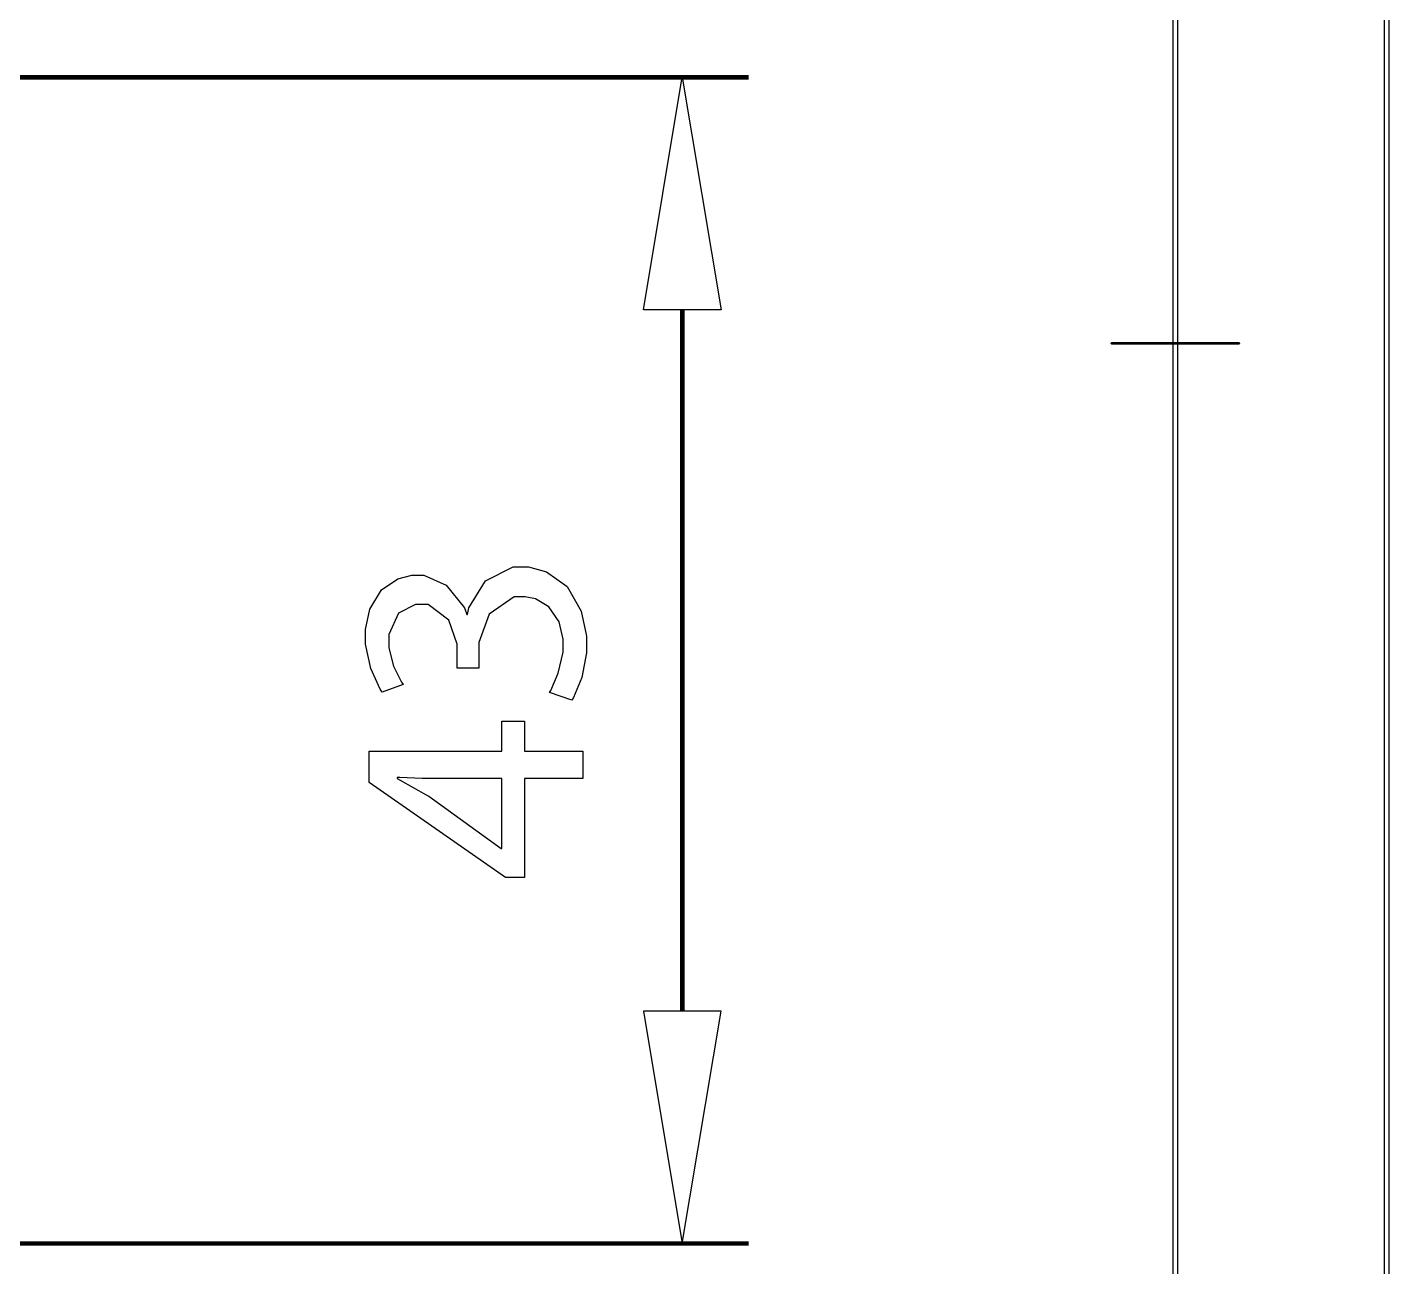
# Model space of a CAD drawing. Extents: x 0.54 to 10.46, y 0.74 to 7.76.
# Drawn here: x 9.387 to 10.465, y 5.19 to 6.171 of the extents above; entities that cross this region are included whole.
import ezdxf

# ---------------------------------------------------------------- set-up
doc = ezdxf.new("R2010")
doc.units = 0
doc.layers.get('0').update_dxf_attribs({"linetype": 'CONTINUOUS'})

msp = doc.modelspace()

# ---------------------------------------------------------------- linework, layer by layer
at = {"color": 0}
for points in [[(10.4631, 0.73899), (0.53689, 0.73899), (0.53646, 0.73899), (0.53516, 0.74029), (0.53516, 0.74072), (0.53516, 7.75928), (0.53516, 7.75971), (0.53646, 7.76101), (0.53689, 7.76101), (10.4631, 7.76101), (10.4635, 7.76101), (10.4648, 7.75971), (10.4648, 7.75928), (10.4648, 0.74072), (10.4648, 0.74029), (10.4635, 0.73899), (10.4631, 0.73899)], [(0.53863, 0.74246), (10.4614, 0.74246), (10.4614, 7.75754), (0.53863, 7.75754), (0.53863, 0.74246)], [(10.296, 0.90609), (0.87115, 0.90609), (0.87071, 0.90609), (0.86941, 0.90739), (0.86941, 0.90782), (0.86941, 7.59218), (0.86941, 7.59261), (0.87071, 7.59392), (0.87115, 7.59392), (10.296, 7.59392), (10.2964, 7.59392), (10.2977, 7.59261), (10.2977, 7.59218), (10.2977, 0.90782), (10.2977, 0.90739), (10.2964, 0.90609), (10.296, 0.90609)], [(0.87289, 0.90956), (10.2943, 0.90956), (10.2943, 7.59044), (0.87289, 7.59044), (0.87289, 0.90956)], [(10.3461, 5.92042), (10.2458, 5.92042), (10.2457, 5.92042), (10.2452, 5.9209), (10.2452, 5.92106), (10.2452, 5.92128), (10.2457, 5.92176), (10.2458, 5.92176), (10.3461, 5.92176), (10.3463, 5.92176), (10.3468, 5.92128), (10.3468, 5.92106), (10.3468, 5.9209), (10.3463, 5.92042), (10.3461, 5.92042)]]:
    msp.add_lwpolyline(points, close=True, dxfattribs=at)
at = {"color": 9, "const_width": 0.00347}
for points in [[(8.87701, 6.13146), (9.95833, 6.13146)], [(9.90576, 5.94754), (9.90576, 5.39274)], [(8.87701, 5.20876), (9.95833, 5.20876)]]:
    msp.add_lwpolyline(points, dxfattribs=at)
at = {"color": 9}
for points in [[(9.87511, 5.94754), (9.90576, 6.13151), (9.93642, 5.94754), (9.87511, 5.94754)], [(9.80067, 5.64481), (9.80171, 5.64643), (9.80757, 5.66004), (9.81136, 5.67671), (9.81136, 5.68224), (9.81136, 5.68685), (9.80821, 5.70063), (9.80024, 5.71246), (9.78961, 5.71875), (9.78131, 5.72049), (9.7786, 5.72043), (9.77268, 5.72038), (9.75282, 5.70682), (9.74485, 5.68435), (9.74485, 5.67681), (9.74485, 5.66407), (9.72765, 5.66407), (9.72765, 5.67681), (9.72765, 5.68311), (9.72086, 5.70188), (9.70454, 5.71446), (9.69911, 5.71446), (9.69461, 5.71446), (9.68126, 5.70757), (9.67361, 5.69054), (9.67361, 5.68485), (9.67361, 5.68007), (9.67725, 5.66564), (9.68349, 5.65289), (9.68479, 5.65104), (9.66818, 5.64507), (9.66656, 5.64729), (9.65924, 5.66368), (9.65517, 5.68289), (9.65517, 5.68924), (9.65517, 5.69467), (9.65853, 5.71083), (9.66758, 5.72592), (9.6805, 5.73469), (9.69174, 5.73757), (9.69547, 5.73757), (9.70133, 5.73757), (9.71897, 5.72982), (9.73329, 5.71164), (9.73519, 5.70643), (9.73574, 5.70643), (9.73676, 5.71164), (9.75006, 5.73307), (9.77181, 5.74408), (9.77908, 5.74408), (9.7839, 5.74408), (9.79839, 5.74018), (9.81456, 5.72851), (9.82568, 5.70925), (9.82981, 5.68924), (9.82981, 5.68251), (9.82981, 5.67606), (9.82611, 5.65657), (9.81972, 5.64074), (9.81836, 5.63861), (9.80067, 5.64481)], [(9.82693, 5.57676), (9.78093, 5.57676), (9.78093, 5.49832), (9.76585, 5.49832), (9.65804, 5.57362), (9.65804, 5.59831), (9.76303, 5.59831), (9.76303, 5.62196), (9.78093, 5.62196), (9.78093, 5.59831), (9.82693, 5.59831), (9.82693, 5.57676)], [(9.76303, 5.57676), (9.7066, 5.57676), (9.69997, 5.57676), (9.68229, 5.57742), (9.68012, 5.57753), (9.68012, 5.57676), (9.68257, 5.57547), (9.70313, 5.56392), (9.70508, 5.56272), (9.76247, 5.52143), (9.76303, 5.52143), (9.76303, 5.57676)], [(9.87511, 5.39274), (9.90576, 5.20876), (9.93642, 5.39274), (9.87511, 5.39274)]]:
    msp.add_lwpolyline(points, close=True, dxfattribs=at)
at = {"color": 0, "const_width": 0.00347}
msp.add_lwpolyline([(9.90576, 5.20876), (9.90576, 5.20876)], close=True, dxfattribs=at)

doc.saveas('drawing.dxf')
